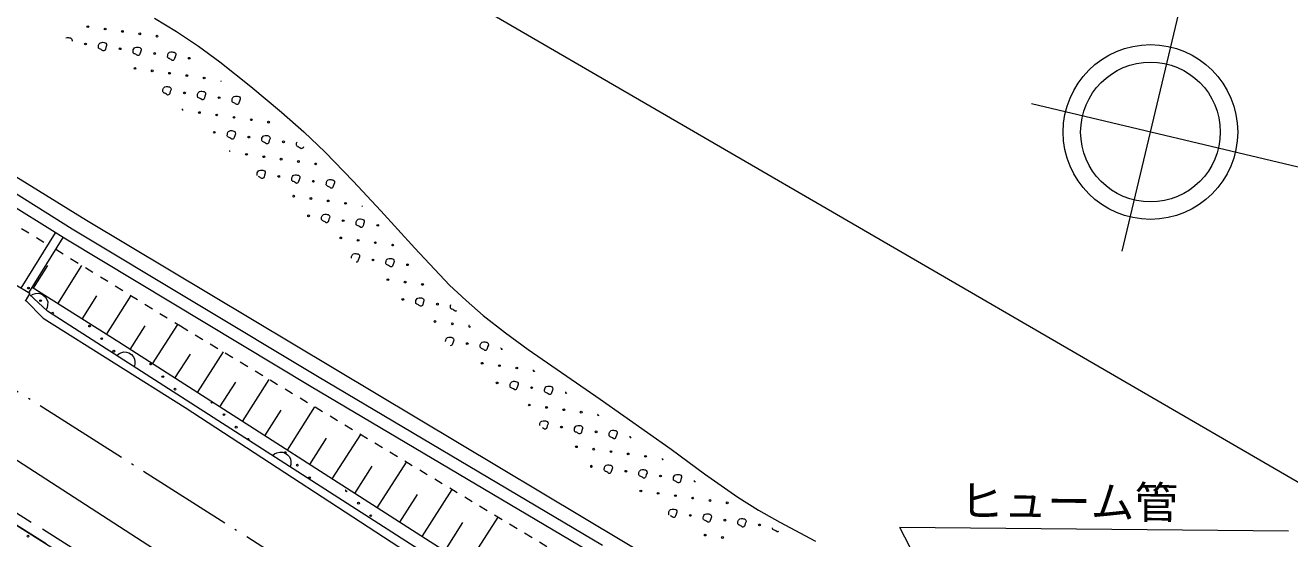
# Model space of a CAD drawing. Units: millimetres, scale not verified. Extents: x 40000 to 680000, y 20000 to 380000.
# Drawn here: x 393916 to 466346, y 288235 to 317609 of the extents above; entities that cross this region are included whole.
import ezdxf
from ezdxf.enums import TextEntityAlignment as Align

# ---------------------------------------------------------------- set-up
doc = ezdxf.new("R2010")
doc.units = ezdxf.units.MM
doc.header["$LTSCALE"] = 1000
for name, pattern in [('USER1', [1, 0.5, -0.5]), ('USER2', [3, 2.25, -0.75]), ('USER4', [7.000001, 5.508197, -0.688525, 0.114754, -0.688525])]:
    doc.linetypes.add(name, pattern=pattern)
for name, color, linetype, lineweight in [('S-BGD', 1, 'Continuous', 13), ('S-BGD-HTXT', 6, 'Continuous', 13), ('S-BMK', 3, 'USER4', 13)]:
    doc.layers.add(name, color=color, linetype=linetype, lineweight=lineweight)
doc.styles.add('ＭＳ ゴシック', font='')
doc.styles.get('ＭＳ ゴシック').set_extended_font_data('MS Gothic')

# ---------------------------------------------------------------- blocks, each defined once
blk = doc.blocks.new('BUHIN97')
at = {"layer": 'S-BGD'}
blk.add_lwpolyline([(-128, 586), (17, 569), (146, 523), (300, 440), (398, 327), (470, 198), (509, 16), (498, -130), (456, -275), (352, -417), (254, -513), (128, -586)], dxfattribs=at)

msp = doc.modelspace()

# ---------------------------------------------------------------- linework, layer by layer
at = {"layer": 'S-BGD'}
for p, q in [((456754, 304691), (459987, 318313)), ((384135, 313777), (396595, 305964)), ((385380, 313900), (397416, 306456)), ((396229, 305367), (383773, 313177)), ((475884, 307346), (451560, 313118)), ((397416, 306456), (435472, 283727)), ((393686, 302563), (395654, 305728)), ((396595, 305964), (410657, 297533)), ((394117, 302308), (396077, 305462)), ((410299, 296932), (396229, 305367)), ((394378, 302563), (395201, 303868)), ((395776, 301681), (397157, 303873)), ((393270, 302809), (394169, 302278)), ((394169, 302278), (393899, 301821)), ((395189, 301257), (394146, 302234)), ((399272, 299479), (394304, 302609)), ((397174, 300800), (398009, 302125)), ((398573, 299919), (399974, 302142)), ((393932, 301877), (394943, 300846)), ((394943, 300846), (403081, 295740)), ((430926, 278360), (395189, 301257)), ((399915, 299067), (400773, 300406)), ((401203, 298243), (402647, 300499)), ((421157, 285470), (399272, 299479)), ((402490, 297419), (403370, 298793)), ((403778, 296594), (405268, 298922)), ((405065, 295770), (405973, 297189)), ((406352, 294946), (407889, 297347)), ((410657, 297533), (426989, 287859)), ((381881, 296250), (410362, 278370)), ((426632, 287257), (410299, 296932)), ((403081, 295740), (430587, 277834)), ((407640, 294122), (408576, 295585)), ((408927, 293298), (410511, 295772)), ((411502, 291650), (413133, 294197)), ((423394, 294711), (423394, 294726)), ((410215, 292474), (411179, 293981)), ((392495, 293342), (431808, 267977)), ((414077, 290002), (415754, 292622)), ((412789, 290826), (413782, 292376)), ((415364, 289178), (416385, 290772)), ((416652, 288354), (418376, 291047)), ((417939, 287530), (418987, 289168)), ((419226, 286706), (420997, 289473))]:
    msp.add_line(p, q, dxfattribs=at)
at = {"layer": 'S-BGD', "linetype": 'USER1'}
for p, q in [((380859, 313747), (395288, 305022)), ((395661, 304793), (402799, 300406)), ((402799, 300406), (433556, 281928))]:
    msp.add_line(p, q, dxfattribs=at)
at = {"layer": 'S-BGD', "linetype": 'USER2'}
for p, q in [((410362, 278370), (381881, 296250)), ((382188, 296766), (410684, 278877))]:
    msp.add_line(p, q, dxfattribs=at)
at = {"layer": 'S-BGD'}
for points in [[(401320, 318026), (402582, 317258), (403831, 316414), (405054, 315514), (406844, 314100), (408594, 312640), (409864, 311514), (411092, 310344), (412707, 308698), (414286, 307002), (416235, 304853), (418225, 302747), (419164, 301855), (420143, 301006), (421416, 300009), (422727, 299056), (426837, 296222), (430923, 293348), (432815, 291952), (434737, 290607), (435922, 289870), (437136, 289184), (439183, 288102)], [(396239, 316887), (396315, 316907), (396384, 316907), (396444, 316896), (396507, 316885), (396551, 316854), (396586, 316808), (396594, 316729), (396586, 316709)], [(409851, 310662), (409848, 310652), (409829, 310598), (409800, 310572), (409764, 310551), (409717, 310548), (409651, 310597), (409601, 310627), (409559, 310648), (409516, 310661), (409481, 310689), (409461, 310708), (409451, 310742), (409452, 310776)], [(409452, 310776), (409452, 310813), (409457, 310871), (409489, 310943)], [(407198, 309068), (407198, 309104), (407203, 309163), (407235, 309234), (407270, 309278), (407308, 309307), (407385, 309327), (407454, 309328), (407514, 309317), (407577, 309305), (407621, 309274), (407656, 309229), (407664, 309150), (407623, 309039), (407594, 308943), (407575, 308889), (407546, 308863), (407510, 308842), (407463, 308839), (407397, 308888), (407347, 308919), (407305, 308939), (407271, 308949)], [(407205, 309007), (407197, 309033), (407198, 309068)], [(412597, 304291), (412597, 304324), (412602, 304382), (412634, 304453), (412669, 304498), (412707, 304526), (412784, 304547), (412853, 304547), (412913, 304536), (412976, 304525), (413020, 304494), (413055, 304448), (413063, 304369), (413022, 304258), (412992, 304162), (412973, 304109), (412945, 304082), (412909, 304061), (412862, 304059)], [(394230, 302156), (394359, 302224), (394492, 302260), (394665, 302278), (394811, 302240), (394942, 302175), (395078, 302048), (395152, 301920), (395199, 301778), (395194, 301601), (395167, 301467), (395105, 301335)], [(418268, 301488), (418268, 301525), (418273, 301583), (418293, 301629)], [(418609, 301279), (418580, 301262), (418534, 301260), (418467, 301308), (418417, 301339), (418375, 301359), (418332, 301372), (418297, 301400), (418277, 301420), (418268, 301453), (418268, 301488)], [(417995, 299515), (417996, 299543), (418000, 299602), (418032, 299673), (418068, 299717), (418106, 299746), (418183, 299767), (418251, 299767), (418312, 299756), (418375, 299745), (418419, 299714), (418454, 299668), (418462, 299589), (418420, 299478), (418391, 299382), (418372, 299328), (418344, 299302), (418308, 299281), (418261, 299278)], [(423394, 294726), (423395, 294763), (423399, 294821), (423431, 294893), (423467, 294937), (423505, 294965), (423582, 294986), (423650, 294986), (423710, 294976), (423774, 294964), (423818, 294933), (423853, 294887), (423860, 294809), (423819, 294697), (423790, 294601), (423771, 294548), (423742, 294521), (423707, 294500), (423660, 294498), (423593, 294546), (423545, 294576)], [(430774, 289673), (430775, 289710), (430779, 289768), (430811, 289840), (430847, 289884), (430885, 289912), (430962, 289933), (431030, 289933), (431091, 289922), (431154, 289911), (431198, 289880), (431233, 289834), (431241, 289756), (431199, 289644), (431170, 289548), (431151, 289495), (431123, 289468), (431087, 289447), (431040, 289445), (430974, 289493), (430923, 289524), (430881, 289544), (430867, 289549)], [(430798, 289591), (430784, 289605), (430774, 289639), (430774, 289673)], [(437061, 288647), (437031, 288630), (436984, 288627), (436918, 288676), (436867, 288707), (436826, 288727), (436783, 288740), (436747, 288768), (436728, 288787), (436718, 288821), (436718, 288851)]]:
    msp.add_lwpolyline(points, dxfattribs=at)
for points in [[(398109, 316375), (398109, 316411), (398114, 316469), (398146, 316541), (398181, 316585), (398219, 316614), (398296, 316634), (398365, 316635), (398425, 316624), (398489, 316612), (398532, 316581), (398567, 316536), (398575, 316457), (398534, 316346), (398505, 316250), (398486, 316196), (398457, 316170), (398421, 316149), (398374, 316146), (398308, 316195), (398258, 316226), (398216, 316246), (398173, 316259), (398138, 316287), (398118, 316306), (398108, 316340)], [(400090, 316102), (400091, 316139), (400095, 316197), (400127, 316268), (400163, 316312), (400201, 316341), (400278, 316362), (400346, 316362), (400406, 316351), (400470, 316340), (400514, 316309), (400549, 316263), (400556, 316184), (400515, 316073), (400486, 315977), (400467, 315924), (400438, 315897), (400403, 315876), (400356, 315874), (400289, 315922), (400239, 315953), (400197, 315973), (400154, 315986), (400119, 316014), (400099, 316034), (400090, 316067)], [(402071, 315830), (402072, 315866), (402076, 315924), (402109, 315996), (402144, 316040), (402182, 316069), (402259, 316089), (402328, 316090), (402388, 316079), (402451, 316067), (402495, 316036), (402530, 315990), (402538, 315912), (402497, 315800), (402467, 315705), (402448, 315651), (402420, 315625), (402384, 315604), (402337, 315601), (402271, 315650), (402220, 315681), (402179, 315701), (402136, 315714), (402100, 315742), (402081, 315761), (402071, 315795)], [(401799, 313848), (401799, 313885), (401804, 313943), (401836, 314014), (401872, 314059), (401909, 314087), (401986, 314108), (402055, 314108), (402115, 314097), (402179, 314086), (402223, 314055), (402257, 314009), (402265, 313930), (402224, 313819), (402195, 313723), (402176, 313670), (402147, 313643), (402111, 313622), (402065, 313620), (401998, 313668), (401948, 313699), (401906, 313719), (401863, 313732), (401828, 313760), (401808, 313780), (401799, 313813)], [(403780, 313576), (403781, 313612), (403785, 313670), (403817, 313742), (403853, 313786), (403891, 313815), (403968, 313835), (404036, 313836), (404096, 313825), (404160, 313813), (404204, 313782), (404239, 313736), (404247, 313658), (404205, 313547), (404176, 313451), (404157, 313397), (404129, 313371), (404093, 313350), (404046, 313347), (403979, 313396), (403929, 313427), (403887, 313447), (403845, 313460), (403809, 313488), (403790, 313507), (403780, 313541)], [(405762, 313303), (405762, 313339), (405767, 313398), (405799, 313469), (405834, 313513), (405872, 313542), (405949, 313563), (406018, 313563), (406078, 313552), (406141, 313541), (406185, 313510), (406220, 313464), (406228, 313385), (406187, 313274), (406157, 313178), (406138, 313124), (406110, 313098), (406074, 313077), (406027, 313075), (405961, 313123), (405911, 313154), (405869, 313174), (405826, 313187), (405790, 313215), (405771, 313235), (405761, 313268)], [(405489, 311322), (405490, 311358), (405494, 311416), (405526, 311488), (405562, 311532), (405599, 311561), (405676, 311581), (405745, 311582), (405805, 311571), (405869, 311559), (405913, 311528), (405947, 311483), (405955, 311404), (405914, 311293), (405885, 311197), (405866, 311143), (405837, 311117), (405801, 311096), (405755, 311093), (405688, 311142), (405638, 311173), (405596, 311193), (405553, 311206), (405518, 311234), (405498, 311253), (405489, 311287)], [(407470, 311049), (407471, 311086), (407475, 311144), (407507, 311215), (407543, 311259), (407581, 311288), (407658, 311309), (407726, 311309), (407787, 311298), (407850, 311287), (407894, 311256), (407929, 311210), (407937, 311131), (407895, 311020), (407866, 310924), (407847, 310871), (407819, 310844), (407783, 310823), (407736, 310821), (407669, 310869), (407619, 310900), (407577, 310920), (407535, 310933), (407499, 310961), (407480, 310981), (407470, 311014)], [(409179, 308795), (409180, 308832), (409184, 308890), (409216, 308961), (409252, 309006), (409290, 309034), (409366, 309055), (409435, 309055), (409495, 309044), (409559, 309033), (409603, 309002), (409637, 308956), (409645, 308877), (409604, 308766), (409575, 308670), (409556, 308617), (409527, 308590), (409491, 308569), (409445, 308567), (409378, 308615), (409328, 308646), (409286, 308666), (409243, 308679), (409208, 308707), (409188, 308727), (409179, 308760)], [(411160, 308523), (411161, 308559), (411165, 308617), (411198, 308689), (411233, 308733), (411271, 308762), (411348, 308782), (411417, 308783), (411477, 308772), (411540, 308760), (411584, 308729), (411619, 308683), (411627, 308605), (411586, 308493), (411556, 308398), (411537, 308344), (411509, 308318), (411473, 308297), (411426, 308294), (411360, 308343), (411309, 308374), (411268, 308394), (411225, 308407), (411189, 308435), (411170, 308454), (411160, 308488)], [(410888, 306541), (410888, 306578), (410893, 306636), (410925, 306707), (410960, 306752), (410998, 306780), (411075, 306801), (411144, 306801), (411204, 306790), (411268, 306779), (411311, 306748), (411346, 306702), (411354, 306623), (411313, 306512), (411284, 306416), (411265, 306363), (411236, 306336), (411200, 306315), (411153, 306313), (411087, 306361), (411037, 306392), (410995, 306412), (410952, 306425), (410917, 306453), (410897, 306473), (410887, 306506)], [(412869, 306269), (412870, 306305), (412874, 306363), (412906, 306435), (412942, 306479), (412980, 306508), (413057, 306528), (413125, 306529), (413185, 306518), (413249, 306506), (413293, 306475), (413328, 306429), (413335, 306351), (413294, 306240), (413265, 306144), (413246, 306090), (413217, 306064), (413182, 306043), (413135, 306040), (413068, 306089), (413018, 306120), (412976, 306140), (412933, 306153), (412898, 306181), (412878, 306200), (412869, 306234)], [(414578, 304015), (414578, 304051), (414583, 304109), (414615, 304181), (414651, 304225), (414688, 304254), (414765, 304274), (414834, 304275), (414894, 304264), (414958, 304252), (415002, 304221), (415036, 304176), (415044, 304097), (415003, 303986), (414974, 303890), (414955, 303836), (414926, 303810), (414890, 303789), (414844, 303786), (414777, 303835), (414727, 303866), (414685, 303886), (414642, 303899), (414607, 303927), (414587, 303946), (414578, 303980)], [(416287, 301761), (416287, 301797), (416292, 301856), (416324, 301927), (416359, 301971), (416397, 302000), (416474, 302020), (416543, 302021), (416603, 302010), (416666, 301998), (416710, 301967), (416745, 301922), (416753, 301843), (416712, 301732), (416683, 301636), (416664, 301582), (416635, 301556), (416599, 301535), (416552, 301532), (416486, 301581), (416436, 301612), (416394, 301632), (416351, 301645), (416316, 301673), (416296, 301693), (416286, 301726)], [(419977, 299234), (419977, 299271), (419982, 299329), (420014, 299400), (420049, 299445), (420087, 299473), (420164, 299494), (420233, 299494), (420293, 299483), (420356, 299472), (420400, 299441), (420435, 299395), (420443, 299316), (420402, 299205), (420373, 299109), (420354, 299056), (420325, 299029), (420289, 299008), (420242, 299006), (420176, 299054), (420126, 299085), (420084, 299105), (420041, 299118), (420006, 299146), (419986, 299166), (419976, 299199)], [(421685, 296980), (421686, 297017), (421690, 297075), (421723, 297147), (421758, 297191), (421796, 297219), (421873, 297240), (421942, 297240), (422002, 297229), (422065, 297218), (422109, 297187), (422144, 297141), (422152, 297062), (422111, 296951), (422081, 296855), (422062, 296802), (422034, 296775), (421998, 296754), (421951, 296752), (421885, 296800), (421834, 296831), (421793, 296851), (421750, 296864), (421714, 296892), (421695, 296912), (421685, 296946)], [(423667, 296708), (423667, 296744), (423672, 296802), (423704, 296874), (423739, 296918), (423777, 296947), (423854, 296967), (423923, 296968), (423983, 296957), (424047, 296945), (424090, 296914), (424125, 296869), (424133, 296790), (424092, 296679), (424063, 296583), (424044, 296529), (424015, 296503), (423979, 296482), (423932, 296479), (423866, 296528), (423816, 296559), (423774, 296579), (423731, 296592), (423696, 296620), (423676, 296640), (423666, 296673)], [(425376, 294454), (425376, 294490), (425381, 294549), (425413, 294620), (425448, 294664), (425486, 294693), (425563, 294714), (425632, 294714), (425692, 294703), (425755, 294692), (425799, 294660), (425834, 294615), (425842, 294536), (425801, 294425), (425771, 294329), (425752, 294275), (425724, 294249), (425688, 294228), (425641, 294225), (425575, 294274), (425525, 294305), (425483, 294325), (425440, 294338), (425404, 294366), (425385, 294386), (425375, 294419)], [(427357, 294181), (427357, 294218), (427362, 294276), (427394, 294347), (427430, 294392), (427467, 294420), (427544, 294441), (427613, 294441), (427673, 294430), (427737, 294419), (427781, 294388), (427815, 294342), (427823, 294263), (427782, 294152), (427753, 294056), (427734, 294003), (427705, 293976), (427669, 293955), (427623, 293953), (427556, 294001), (427506, 294032), (427464, 294052), (427421, 294065), (427386, 294093), (427366, 294113), (427357, 294146)], [(427084, 292200), (427085, 292236), (427089, 292295), (427121, 292366), (427157, 292410), (427195, 292439), (427272, 292460), (427340, 292460), (427400, 292449), (427464, 292438), (427508, 292407), (427543, 292361), (427551, 292282), (427509, 292171), (427480, 292075), (427461, 292021), (427433, 291995), (427397, 291974), (427350, 291971), (427283, 292020), (427233, 292051), (427191, 292071), (427149, 292084), (427113, 292112), (427094, 292132), (427084, 292165)], [(429066, 291927), (429066, 291964), (429071, 292022), (429103, 292093), (429138, 292138), (429176, 292166), (429253, 292187), (429322, 292187), (429382, 292176), (429445, 292165), (429489, 292134), (429524, 292088), (429532, 292009), (429491, 291898), (429461, 291802), (429443, 291749), (429414, 291722), (429378, 291701), (429331, 291699), (429265, 291747), (429215, 291778), (429173, 291798), (429130, 291811), (429095, 291839), (429075, 291859), (429065, 291893)], [(431047, 291655), (431047, 291691), (431052, 291749), (431084, 291821), (431120, 291865), (431157, 291894), (431234, 291914), (431303, 291915), (431363, 291904), (431427, 291892), (431471, 291861), (431505, 291816), (431513, 291737), (431472, 291626), (431443, 291530), (431424, 291476), (431395, 291450), (431359, 291429), (431313, 291426), (431246, 291475), (431196, 291506), (431154, 291526), (431111, 291539), (431076, 291567), (431056, 291586), (431047, 291620)], [(432756, 289401), (432756, 289437), (432761, 289496), (432793, 289567), (432828, 289611), (432866, 289640), (432943, 289660), (433012, 289661), (433072, 289650), (433135, 289638), (433179, 289607), (433214, 289562), (433222, 289483), (433181, 289372), (433152, 289276), (433133, 289222), (433104, 289196), (433068, 289175), (433021, 289172), (432955, 289221), (432905, 289252), (432863, 289272), (432820, 289285), (432785, 289313), (432765, 289333), (432755, 289366)], [(434737, 289128), (434738, 289165), (434742, 289223), (434774, 289294), (434810, 289339), (434848, 289367), (434924, 289388), (434993, 289388), (435053, 289377), (435117, 289366), (435161, 289335), (435195, 289289), (435203, 289210), (435162, 289099), (435133, 289003), (435114, 288950), (435085, 288923), (435049, 288902), (435003, 288900), (434936, 288948), (434886, 288979), (434844, 288999), (434801, 289012), (434766, 289040), (434746, 289060), (434737, 289093)]]:
    msp.add_lwpolyline(points, close=True, dxfattribs=at)
for centre, radius in [((397500, 317531), 49.8), ((398491, 317395), 49.8), ((399482, 317259), 49.8), ((397364, 316541), 49.8), ((400472, 317122), 49.8), ((401463, 316986), 49.8), ((399345, 316268), 49.8), ((401327, 315995), 49.8), ((458370, 311502), 5000), ((400200, 315141), 49.8), ((403308, 315723), 49.8), ((458370, 311502), 4000), ((401190, 315005), 49.8), ((402181, 314868), 49.8), ((403172, 314732), 49.8), ((404162, 314596), 49.8), ((403035, 313741), 49.8), ((405017, 313469), 49.8), ((403890, 312614), 49.8), ((404880, 312478), 49.8), ((405871, 312342), 49.8), ((406862, 312206), 49.8), ((404744, 311487), 49.8), ((407852, 312069), 49.8), ((406725, 311215), 49.8), ((408707, 310942), 49.8), ((406589, 310224), 49.8), ((407580, 310088), 49.8), ((408571, 309952), 49.8), ((409561, 309815), 49.8), ((410552, 309679), 49.8), ((408434, 308961), 49.8), ((410416, 308688), 49.8), ((409289, 307834), 49.8), ((410279, 307698), 49.8), ((411270, 307561), 49.8), ((412261, 307425), 49.8), ((410143, 306707), 49.8), ((412124, 306434), 49.8), ((414106, 306162), 49.8), ((411988, 305444), 49.8), ((412979, 305307), 49.8), ((413969, 305171), 49.8), ((414960, 305035), 49.8), ((413833, 304181), 49.8), ((415814, 303908), 49.8), ((414687, 303054), 49.8), ((415678, 302917), 49.8), ((416669, 302781), 49.8), ((394093, 302573), 49.8), ((394789, 301855), 49.8), ((415542, 301927), 49.8), ((417523, 301654), 49.8), ((395486, 301138), 49.8), ((417387, 300663), 49.8), ((397596, 300399), 49.8), ((418377, 300527), 49.8), ((398293, 299681), 49.8), ((419232, 299400), 49.8), ((398989, 298964), 49.8), ((401100, 298225), 49.8), ((420086, 298273), 49.8), ((421077, 298137), 49.8), ((422068, 298001), 49.8), ((401796, 297508), 49.8), ((420941, 297146), 49.8), ((402493, 296790), 49.8), ((422922, 296874), 49.8), ((422786, 295883), 49.8), ((423776, 295747), 49.8), ((424767, 295610), 49.8), ((425758, 295474), 49.8), ((405300, 295334), 49.8), ((405996, 294616), 49.8), ((424631, 294620), 49.8), ((426612, 294347), 49.8), ((425485, 293493), 49.8), ((426476, 293356), 49.8), ((408803, 293160), 49.8), ((427466, 293220), 49.8), ((428457, 293084), 49.8), ((429448, 292947), 49.8), ((409500, 292442), 49.8), ((428321, 292093), 49.8), ((410196, 291725), 49.8), ((430302, 291820), 49.8), ((429175, 290966), 49.8), ((430166, 290830), 49.8), ((431156, 290694), 49.8), ((432147, 290557), 49.8), ((433138, 290421), 49.8), ((413003, 290268), 49.8), ((434128, 290285), 49.8), ((413700, 289551), 49.8), ((432011, 289567), 49.8), ((433992, 289294), 49.8), ((435974, 289021), 49.8), ((394069, 288381), 49.8), ((432865, 288440), 49.8), ((433856, 288303), 49.8)]:
    msp.add_circle(centre, radius, dxfattribs=at)
for centre, start, end in [((405153, 314459), 209.38211, 253.59659), ((402899, 312751), 338.31096, 119.33985), ((405599, 310361), 9.63712, 88.01369), ((413251, 307289), 191.08132, 252.953), ((419368, 300391), 94.84042, 349.19389), ((421213, 299127), 138.15326, 332.90343), ((423058, 297864), 141.45258, 329.60411), ((424903, 296601), 144.73841, 326.31829), ((403189, 296072), 49.61855, 65.08392), ((404603, 296051), 184.56819, 289.41563), ((426748, 295338), 148.02163, 323.03506), ((428593, 294074), 151.31308, 319.74361), ((406693, 293899), 315.26837, 159.4341), ((430438, 292811), 154.62382, 316.43287), ((426339, 292366), 247.75712, 229.52156), ((432283, 291548), 157.96552, 313.09117), ((412307, 290986), 122.17355, 351.81027)]:
    msp.add_arc(centre, 49.8, start, end, dxfattribs=at)
at = {"layer": 'S-BGD-HTXT'}
for p, q in [((377237, 343417), (479210, 284300)), ((452652, 272245), (444006, 288877)), ((466282, 288671), (444006, 288877))]:
    msp.add_line(p, q, dxfattribs=at)
at = {"layer": 'S-BMK'}
msp.add_line((382950, 303342), (444630, 264241), dxfattribs=at)

# ---------------------------------------------------------------- block references
at = {"rotation": 45}
for p in [(399656, 298395), (408590, 292670)]:
    msp.add_blockref('BUHIN97', p, dxfattribs=at)

# ---------------------------------------------------------------- texts
at = {"layer": 'S-BGD-HTXT', "style": 'ＭＳ ゴシック'}
msp.add_text('ヒューム管', height=1833, rotation=359.5, dxfattribs=at).set_placement((447441, 288944), align=Align.BOTTOM_LEFT)

doc.saveas('drawing.dxf')
